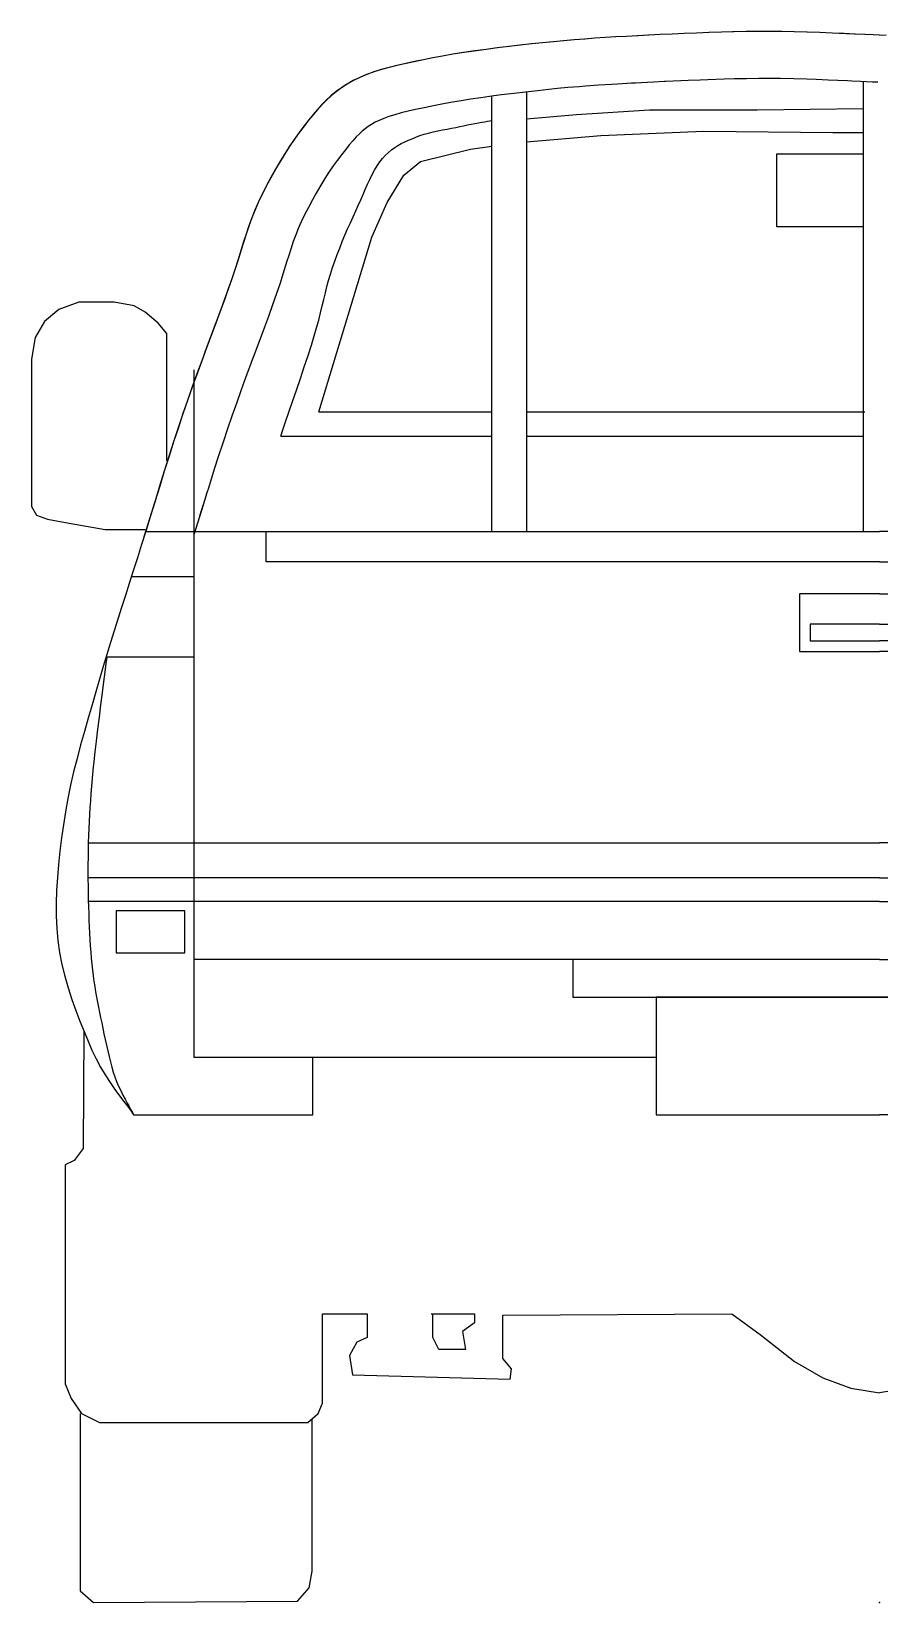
# Model space of a CAD drawing. Extents: x 47053 to 48816, y 72538 to 74171.
# Drawn here: x 47053 to 47934, y 72538 to 74171 of the extents above; entities that cross this region are included whole.
import ezdxf

# ---------------------------------------------------------------- set-up
doc = ezdxf.new("R2010")
doc.units = 0
doc.header["$LTSCALE"] = 32258
doc.header["$MEASUREMENT"] = 0
doc.layers.get('0').update_dxf_attribs({"linetype": 'CONTINUOUS'})

msp = doc.modelspace()

# ---------------------------------------------------------------- linework, layer by layer
at = {"linetype": 'CONTINUOUS'}
for p, q in [((47659.976, 74164.903), (47649.334, 74164.248)), ((47660.318, 74164.923), (47649.393, 74164.257)), ((47671.411, 74165.55), (47659.976, 74164.903)), ((47671.43, 74165.55), (47660.318, 74164.923)), ((47683.501, 74166.186), (47671.411, 74165.55)), ((47682.777, 74166.157), (47671.43, 74165.55)), ((47694.417, 74166.744), (47682.777, 74166.157)), ((47694.525, 74166.744), (47683.501, 74166.186)), ((47706.42, 74167.341), (47694.417, 74166.744)), ((47706.361, 74167.331), (47694.525, 74166.744)), ((47718.824, 74167.909), (47706.361, 74167.331)), ((47718.784, 74167.909), (47706.42, 74167.341)), ((47731.413, 74168.467), (47718.784, 74167.909)), ((47731.453, 74168.467), (47718.824, 74167.909)), ((47744.219, 74168.986), (47731.413, 74168.467)), ((47744.199, 74168.986), (47731.453, 74168.467)), ((47757.494, 74169.466), (47744.199, 74168.986)), ((47757.132, 74169.456), (47744.219, 74168.986)), ((47770.074, 74169.867), (47757.132, 74169.456)), ((47770.025, 74169.867), (47757.494, 74169.466)), ((47781.46, 74170.17), (47770.025, 74169.867)), ((47782.938, 74170.21), (47770.074, 74169.867)), ((47796.967, 74170.484), (47781.46, 74170.17)), ((47795.665, 74170.464), (47782.938, 74170.21)), ((47808.167, 74170.631), (47795.665, 74170.464)), ((47808.167, 74170.631), (47796.967, 74170.484)), ((47820.365, 74170.68), (47808.167, 74170.631)), ((47820.356, 74170.68), (47808.167, 74170.631)), ((47832.76, 74170.591), (47820.356, 74170.68)), ((47832.769, 74170.591), (47820.365, 74170.68)), ((47845.761, 74170.337), (47832.76, 74170.591)), ((47845.751, 74170.337), (47832.769, 74170.591)), ((47858.967, 74169.955), (47845.751, 74170.337)), ((47859.055, 74169.955), (47845.761, 74170.337)), ((47872.301, 74169.485), (47858.967, 74169.955)), ((47872.331, 74169.485), (47859.055, 74169.955)), ((47885.371, 74168.957), (47872.301, 74169.485)), ((47885.293, 74168.966), (47872.331, 74169.485)), ((47897.618, 74168.418), (47885.293, 74168.966)), ((47899.596, 74168.33), (47885.371, 74168.957)), ((47909.004, 74167.889), (47897.618, 74168.418)), ((47907.957, 74167.938), (47899.596, 74168.33)), ((47919.421, 74167.4), (47907.957, 74167.938)), ((47919.146, 74167.41), (47909.004, 74167.889)), ((47927.742, 74167.018), (47919.146, 74167.41)), ((47927.997, 74167.008), (47919.421, 74167.4)), ((47934.487, 74166.744), (47927.742, 74167.018)), ((47934.468, 74166.744), (47927.997, 74167.008)), ((47934.487, 74166.744), (47941.233, 74167.018)), ((47502.699, 74148.779), (47490.951, 74146.909)), ((47502.132, 74148.681), (47490.961, 74146.909)), ((47513.654, 74150.375), (47502.132, 74148.681)), ((47513.096, 74150.297), (47502.699, 74148.779)), ((47525.432, 74151.99), (47513.096, 74150.297)), ((47525.432, 74151.99), (47513.654, 74150.375)), ((47537.336, 74153.527), (47525.432, 74151.99)), ((47536.906, 74153.479), (47525.432, 74151.99)), ((47549.496, 74155.006), (47536.906, 74153.479)), ((47549.27, 74154.986), (47537.336, 74153.527)), ((47561.136, 74156.357), (47549.27, 74154.986)), ((47560.46, 74156.278), (47549.496, 74155.006)), ((47573.217, 74157.698), (47560.46, 74156.278)), ((47572.825, 74157.659), (47561.136, 74156.357)), ((47584.221, 74158.873), (47572.825, 74157.659)), ((47584.035, 74158.853), (47573.217, 74157.698)), ((47595.607, 74160.018), (47584.035, 74158.853)), ((47595.323, 74159.999), (47584.221, 74158.873)), ((47606.258, 74161.017), (47595.323, 74159.999)), ((47606.033, 74160.997), (47595.607, 74160.018)), ((47617.086, 74161.937), (47606.033, 74160.997)), ((47617.066, 74161.937), (47606.258, 74161.017)), ((47627.825, 74162.779), (47617.066, 74161.937)), ((47628.041, 74162.789), (47617.086, 74161.937)), ((47638.575, 74163.552), (47627.825, 74162.779)), ((47638.575, 74163.552), (47628.041, 74162.789)), ((47649.393, 74164.257), (47638.575, 74163.552)), ((47649.334, 74164.248), (47638.575, 74163.552)), ((47424.928, 74133.311), (47416.489, 74130.981)), ((47424.83, 74133.292), (47416.714, 74131.05)), ((47433.249, 74135.387), (47424.83, 74133.292)), ((47432.887, 74135.298), (47424.928, 74133.311)), ((47442.589, 74137.511), (47432.887, 74135.298)), ((47441.982, 74137.374), (47433.249, 74135.387)), ((47451.038, 74139.293), (47441.982, 74137.374)), ((47450.783, 74139.244), (47442.589, 74137.511)), ((47460.436, 74141.212), (47450.783, 74139.244)), ((47460.407, 74141.202), (47451.038, 74139.293)), ((47470.089, 74143.13), (47460.407, 74141.202)), ((47470.089, 74143.13), (47460.436, 74141.212)), ((47480.241, 74145.059), (47470.089, 74143.13)), ((47480.241, 74145.059), (47470.089, 74143.13)), ((47490.951, 74146.909), (47480.241, 74145.059)), ((47490.961, 74146.909), (47480.241, 74145.059)), ((47381.029, 74115.895), (47375.126, 74112.096)), ((47380.863, 74115.787), (47375.185, 74112.145)), ((47387.638, 74119.625), (47380.863, 74115.787)), ((47387.442, 74119.517), (47381.029, 74115.895)), ((47394.285, 74122.875), (47387.442, 74119.517)), ((47394.363, 74122.914), (47387.638, 74119.625)), ((47401.451, 74125.881), (47394.285, 74122.875)), ((47401.226, 74125.792), (47394.363, 74122.914)), ((47409.117, 74128.661), (47401.226, 74125.792)), ((47408.921, 74128.592), (47401.451, 74125.881)), ((47416.714, 74131.05), (47408.921, 74128.592)), ((47416.489, 74130.981), (47409.117, 74128.661)), ((47661.993, 74115.993), (47655.756, 74115.611)), ((47676.736, 74116.815), (47661.993, 74115.993)), ((47680.819, 74117.04), (47676.736, 74116.815)), ((47699.537, 74117.99), (47680.819, 74117.04)), ((47711.021, 74118.558), (47699.537, 74117.99)), ((47712.205, 74118.607), (47711.021, 74118.558)), ((47735.467, 74119.634), (47712.205, 74118.607)), ((47747.939, 74120.153), (47735.467, 74119.634)), ((47755.928, 74120.437), (47747.939, 74120.153)), ((47772.884, 74120.976), (47755.928, 74120.437)), ((47783.79, 74121.26), (47772.884, 74120.976)), ((47796.008, 74121.514), (47783.79, 74121.26)), ((47809.009, 74121.681), (47796.008, 74121.514)), ((47820.189, 74121.73), (47809.009, 74121.681)), ((47831.438, 74121.641), (47820.189, 74121.73)), ((47845.535, 74121.367), (47831.438, 74121.641)), ((47859.007, 74120.986), (47845.535, 74121.367)), ((47868.601, 74120.653), (47859.007, 74120.986)), ((47881.103, 74120.144), (47868.601, 74120.653)), ((47901.162, 74119.262), (47881.103, 74120.144)), ((47905.646, 74119.047), (47901.162, 74119.262)), ((47914.506, 74118.626), (47905.646, 74119.047)), ((47927.292, 74118.039), (47914.506, 74118.626)), ((47917.6, 74118.479), (47917.6, 73651.183)), ((47932.51, 74117.833), (47927.292, 74118.039)), ((47359.638, 74099.35), (47354.949, 74094.582)), ((47359.746, 74099.457), (47354.998, 74094.621)), ((47364.514, 74103.843), (47359.638, 74099.35)), ((47364.288, 74103.638), (47359.746, 74099.457)), ((47369.741, 74108.141), (47364.288, 74103.638)), ((47369.653, 74108.082), (47364.514, 74103.843)), ((47375.126, 74112.096), (47369.653, 74108.082)), ((47375.185, 74112.145), (47369.741, 74108.141)), ((47509.435, 74100.28), (47499.625, 74098.723)), ((47519.93, 74101.817), (47509.435, 74100.28)), ((47533.499, 74103.687), (47519.93, 74101.817)), ((47531.316, 73651.183), (47531.316, 74103.54)), ((47541.409, 74104.705), (47533.499, 74103.687)), ((47557.445, 74106.663), (47541.409, 74104.705)), ((47563.221, 74107.328), (47557.445, 74106.663)), ((47578.973, 74109.081), (47563.221, 74107.328)), ((47567.597, 74107.818), (47567.597, 73651.183)), ((47590.809, 74110.354), (47578.973, 74109.081)), ((47599.64, 74111.244), (47590.809, 74110.354)), ((47610.301, 74112.243), (47599.64, 74111.244)), ((47622.137, 74113.242), (47610.301, 74112.243)), ((47628.785, 74113.76), (47622.137, 74113.242)), ((47642.197, 74114.72), (47628.785, 74113.76)), ((47655.756, 74115.611), (47642.197, 74114.72)), ((47345.756, 74084.136), (47341.086, 74078.399)), ((47345.815, 74084.204), (47341.39, 74078.761)), ((47350.338, 74089.52), (47345.756, 74084.136)), ((47350.259, 74089.442), (47345.815, 74084.204)), ((47354.998, 74094.621), (47350.259, 74089.442)), ((47354.949, 74094.582), (47350.338, 74089.52)), ((47430.547, 74084.087), (47424.546, 74082.198)), ((47437.361, 74085.967), (47430.547, 74084.087)), ((47444.655, 74087.778), (47437.361, 74085.967)), ((47452.046, 74089.462), (47444.655, 74087.778)), ((47461.121, 74091.39), (47452.046, 74089.462)), ((47470.97, 74093.397), (47461.121, 74091.39)), ((47479.624, 74095.12), (47470.97, 74093.397)), ((47488.543, 74096.814), (47479.624, 74095.12)), ((47499.625, 74098.723), (47488.543, 74096.814)), ((47567.597, 74079.721), (47619.582, 74084.449)), ((47619.582, 74084.449), (47695.239, 74089.178)), ((47695.239, 74089.178), (47807.149, 74089.178)), ((47807.149, 74089.178), (47917.6, 74090.754)), ((47336.23, 74072.212), (47331.316, 74065.721)), ((47336.279, 74072.29), (47331.326, 74065.75)), ((47341.39, 74078.761), (47336.23, 74072.212)), ((47341.086, 74078.399), (47336.279, 74072.29)), ((47396.693, 74066.925), (47393.619, 74064.096)), ((47399.679, 74069.392), (47396.693, 74066.925)), ((47402.949, 74071.791), (47399.679, 74069.392)), ((47406.317, 74073.964), (47402.949, 74071.791)), ((47410.35, 74076.235), (47406.317, 74073.964)), ((47414.452, 74078.252), (47410.35, 74076.235)), ((47419.357, 74080.308), (47414.452, 74078.252)), ((47424.546, 74082.198), (47419.357, 74080.308)), ((47470.598, 74066.25), (47475.454, 74067.317)), ((47475.454, 74067.317), (47480.31, 74068.306)), ((47480.31, 74068.306), (47485.077, 74069.226)), ((47485.077, 74069.226), (47489.698, 74070.117)), ((47489.698, 74070.117), (47494.104, 74070.978)), ((47494.104, 74070.978), (47498.216, 74071.84)), ((47498.216, 74071.84), (47502.181, 74072.691)), ((47502.181, 74072.691), (47506.165, 74073.514)), ((47506.165, 74073.514), (47510.11, 74074.277)), ((47510.11, 74074.277), (47513.948, 74075.012)), ((47513.948, 74075.012), (47517.619, 74075.687)), ((47517.619, 74075.687), (47521.056, 74076.304)), ((47521.056, 74076.304), (47524.208, 74076.872)), ((47524.208, 74076.872), (47527.008, 74077.371)), ((47527.008, 74077.371), (47529.397, 74077.792)), ((47529.397, 74077.792), (47531.316, 74078.144)), ((47644.801, 74062.383), (47751.982, 74067.111)), ((47751.982, 74067.111), (47885.958, 74065.535)), ((47321.506, 74051.663), (47316.347, 74043.645)), ((47321.32, 74051.369), (47316.347, 74043.645)), ((47326.323, 74058.76), (47321.32, 74051.369)), ((47326.058, 74058.388), (47321.506, 74051.663)), ((47331.316, 74065.721), (47326.058, 74058.388)), ((47331.326, 74065.75), (47326.323, 74058.76)), ((47383.35, 74052.779), (47379.238, 74047.727)), ((47387.05, 74057.135), (47383.35, 74052.779)), ((47390.633, 74061.061), (47387.05, 74057.135)), ((47393.619, 74064.096), (47390.633, 74061.061)), ((47430.488, 74050.028), (47433.886, 74052.142)), ((47433.886, 74052.142), (47437.381, 74054.061)), ((47437.381, 74054.061), (47440.993, 74055.843)), ((47440.993, 74055.843), (47444.713, 74057.537)), ((47444.713, 74057.537), (47448.541, 74059.171)), ((47448.541, 74059.171), (47452.506, 74060.806)), ((47452.506, 74060.806), (47456.686, 74062.383)), ((47456.686, 74062.383), (47461.141, 74063.802)), ((47461.141, 74063.802), (47465.801, 74065.085)), ((47465.801, 74065.085), (47470.598, 74066.25)), ((47509.249, 74048.197), (47531.316, 74051.349)), ((47567.597, 74056.078), (47644.801, 74062.383)), ((47885.958, 74065.535), (47917.482, 74065.535)), ((47311.432, 74035.646), (47306.616, 74027.432)), ((47311.462, 74035.705), (47306.802, 74027.736)), ((47316.347, 74043.645), (47311.432, 74035.646)), ((47316.347, 74043.645), (47311.462, 74035.705)), ((47370.593, 74036.508), (47366.55, 74030.878)), ((47375.195, 74042.587), (47370.593, 74036.508)), ((47379.238, 74047.727), (47375.195, 74042.587)), ((47412.201, 74030.937), (47414.932, 74035.01)), ((47414.932, 74035.01), (47417.83, 74038.74)), ((47417.83, 74038.74), (47420.865, 74042.088)), ((47420.865, 74042.088), (47423.978, 74045.044)), ((47423.978, 74045.044), (47427.189, 74047.678)), ((47427.189, 74047.678), (47430.488, 74050.028)), ((47439.897, 74021.402), (47457.235, 74035.587)), ((47457.235, 74035.587), (47509.249, 74048.197)), ((47827.639, 74043.468), (47917.6, 74043.468)), ((47827.639, 73967.811), (47827.639, 74043.468)), ((47917.6, 74043.468), (47917.6, 73967.811)), ((47301.623, 74018.465), (47297.325, 74010.417)), ((47301.936, 74019.052), (47297.423, 74010.584)), ((47306.802, 74027.736), (47301.623, 74018.465)), ((47306.616, 74027.432), (47301.936, 74019.052)), ((47357.915, 74017.799), (47353.617, 74010.799)), ((47362.095, 74024.29), (47357.915, 74017.799)), ((47366.55, 74030.878), (47362.095, 74024.29)), ((47404.721, 74016.977), (47407.129, 74021.881)), ((47407.129, 74021.881), (47409.616, 74026.551)), ((47409.616, 74026.551), (47412.201, 74030.937)), ((47422.559, 73993.03), (47439.897, 74021.402)), ((47293.115, 74002.076), (47289.052, 73993.578)), ((47293.193, 74002.262), (47289.111, 73993.716)), ((47297.423, 74010.584), (47293.115, 74002.076)), ((47297.325, 74010.417), (47293.193, 74002.262)), ((47348.801, 74002.575), (47345.032, 73995.83)), ((47353.617, 74010.799), (47348.801, 74002.575)), ((47397.604, 74001.097), (47399.993, 74006.54)), ((47399.993, 74006.54), (47402.352, 74011.847)), ((47402.352, 74011.847), (47404.721, 74016.977)), ((47285.332, 73985.188), (47281.994, 73976.867)), ((47285.264, 73985.051), (47282.062, 73977.043)), ((47289.111, 73993.716), (47285.264, 73985.051)), ((47289.052, 73993.578), (47285.332, 73985.188)), ((47340.792, 73987.881), (47336.916, 73980.215)), ((47345.032, 73995.83), (47340.792, 73987.881)), ((47389.958, 73984.092), (47392.611, 73989.878)), ((47392.611, 73989.878), (47395.147, 73995.527)), ((47395.147, 73995.527), (47397.604, 74001.097)), ((47406.797, 73956.778), (47422.559, 73993.03)), ((47282.062, 73977.043), (47278.9, 73968.418)), ((47281.994, 73976.867), (47278.939, 73968.536)), ((47333.46, 73973), (47330.572, 73966.47)), ((47336.916, 73980.215), (47333.46, 73973)), ((47381.627, 73965.471), (47384.436, 73971.854)), ((47384.436, 73971.854), (47387.226, 73978.071)), ((47387.226, 73978.071), (47389.958, 73984.092)), ((47276.081, 73960.116), (47273.31, 73951.521)), ((47276.061, 73960.087), (47273.447, 73951.942)), ((47278.9, 73968.418), (47276.061, 73960.087)), ((47278.939, 73968.536), (47276.081, 73960.116)), ((47327.664, 73959.225), (47325.109, 73952.265)), ((47330.572, 73966.47), (47327.664, 73959.225)), ((47351.63, 73775.516), (47406.797, 73956.778)), ((47376.036, 73952.323), (47378.817, 73958.951)), ((47378.817, 73958.951), (47381.627, 73965.471)), ((47917.6, 73967.811), (47827.639, 73967.811)), ((47269.541, 73939.508), (47267.358, 73932.499)), ((47270.53, 73942.67), (47267.671, 73933.487)), ((47273.447, 73951.942), (47269.541, 73939.508)), ((47273.31, 73951.521), (47270.53, 73942.67)), ((47320.028, 73936.904), (47318.51, 73932.068)), ((47322.466, 73944.482), (47320.028, 73936.904)), ((47325.109, 73952.265), (47322.466, 73944.482)), ((47368.175, 73932.048), (47370.691, 73938.843)), ((47370.691, 73938.843), (47373.325, 73945.607)), ((47373.325, 73945.607), (47376.036, 73952.323)), ((47264.616, 73923.874), (47261.2, 73913.545)), ((47264.616, 73923.874), (47261.278, 73913.761)), ((47267.671, 73933.487), (47264.616, 73923.874)), ((47267.358, 73932.499), (47264.616, 73923.874)), ((47318.51, 73932.068), (47314.291, 73918.558)), ((47363.672, 73918.567), (47365.816, 73925.254)), ((47365.816, 73925.254), (47368.175, 73932.048)), ((47261.2, 73913.545), (47257.509, 73902.874)), ((47261.278, 73913.761), (47257.568, 73903.06)), ((47311.315, 73909.189), (47307.781, 73898.469)), ((47314.291, 73918.558), (47311.315, 73909.189)), ((47358.434, 73898.929), (47360.049, 73905.488)), ((47360.049, 73905.488), (47361.772, 73912.008)), ((47361.772, 73912.008), (47363.672, 73918.567)), ((47102.2, 73889.344), (47081.397, 73881.777)), ((47138.815, 73889.344), (47102.2, 73889.344)), ((47159.619, 73885.673), (47138.815, 73889.344)), ((47253.475, 73891.762), (47249.129, 73879.926)), ((47253.701, 73892.36), (47249.413, 73880.67)), ((47257.568, 73903.06), (47253.475, 73891.762)), ((47257.509, 73902.874), (47253.701, 73892.36)), ((47307.781, 73898.469), (47303.62, 73886.466)), ((47355.223, 73885.389), (47356.848, 73892.262)), ((47356.848, 73892.262), (47358.434, 73898.929)), ((47081.397, 73881.777), (47066.418, 73869.216)), ((47171.269, 73878.938), (47159.619, 73885.673)), ((47184.652, 73867.699), (47171.269, 73878.938)), ((47249.129, 73879.926), (47244.547, 73867.611)), ((47249.413, 73880.67), (47244.664, 73867.934)), ((47299.224, 73874.346), (47295.23, 73863.46)), ((47303.62, 73886.466), (47299.224, 73874.346)), ((47351.561, 73870.734), (47353.48, 73878.242)), ((47353.48, 73878.242), (47355.223, 73885.389)), ((47066.418, 73869.216), (47056.892, 73852.72)), ((47193.737, 73856.881), (47184.652, 73867.699)), ((47193.737, 73724.569), (47193.737, 73856.881)), ((47243.989, 73866.103), (47233.328, 73837.467)), ((47239.809, 73854.893), (47234.933, 73841.814)), ((47244.547, 73867.611), (47239.809, 73854.893)), ((47244.664, 73867.934), (47243.989, 73866.103)), ((47295.23, 73863.46), (47285.587, 73837.526)), ((47346.901, 73854.325), (47349.388, 73862.794)), ((47349.388, 73862.794), (47351.561, 73870.734)), ((47056.892, 73852.72), (47052.927, 73830.252)), ((47234.933, 73841.814), (47229.979, 73828.451)), ((47340.411, 73833.982), (47343.915, 73844.8)), ((47343.915, 73844.8), (47346.901, 73854.325)), ((47052.927, 73830.252), (47052.927, 73677.136)), ((47231.047, 73831.329), (47224.419, 73813.247)), ((47229.979, 73828.451), (47224.996, 73814.842)), ((47233.328, 73837.467), (47231.047, 73831.329)), ((47280.711, 73824.466), (47275.943, 73811.612)), ((47281.504, 73826.59), (47280.711, 73824.466)), ((47285.587, 73837.526), (47281.504, 73826.59)), ((47332.5, 73810.104), (47336.563, 73822.273)), ((47336.563, 73822.273), (47340.411, 73833.982)), ((47224.996, 73814.842), (47220.033, 73801.058)), ((47224.419, 73813.247), (47220.522, 73802.419)), ((47221.893, 73819.033), (47221.893, 73104.813)), ((47275.943, 73811.612), (47270.745, 73797.406)), ((47328.379, 73797.886), (47332.5, 73810.104)), ((47220.522, 73802.419), (47214.795, 73786.207)), ((47220.033, 73801.058), (47215.128, 73787.156)), ((47270.745, 73797.406), (47266.281, 73785.012)), ((47324.355, 73786.011), (47328.379, 73797.886)), ((47210.468, 73773.568), (47205.318, 73758.129)), ((47210.341, 73773.186), (47205.573, 73758.922)), ((47215.128, 73787.156), (47210.341, 73773.186)), ((47214.795, 73786.207), (47210.468, 73773.568)), ((47266.281, 73785.012), (47261.258, 73770.778)), ((47317.189, 73764.982), (47320.566, 73774.909)), ((47320.566, 73774.909), (47324.355, 73786.011)), ((47351.63, 73775.516), (47531.316, 73775.516)), ((47567.597, 73775.516), (47919.058, 73775.516)), ((47205.573, 73758.922), (47200.766, 73744.159)), ((47205.318, 73758.129), (47201.089, 73745.187)), ((47256.775, 73757.688), (47252.115, 73743.757)), ((47261.258, 73770.778), (47256.775, 73757.688)), ((47312.225, 73750.297), (47314.35, 73756.641)), ((47314.35, 73756.641), (47317.189, 73764.982)), ((47201.089, 73745.187), (47195.646, 73728.142)), ((47200.766, 73744.159), (47195.92, 73729.023)), ((47252.115, 73743.757), (47247.161, 73728.544)), ((47312.225, 73750.297), (47531.316, 73750.297)), ((47567.597, 73750.297), (47917.6, 73750.297)), ((47195.646, 73728.142), (47191.054, 73713.633)), ((47195.92, 73729.023), (47191.064, 73713.653)), ((47247.161, 73728.544), (47243.049, 73715.709)), ((47191.064, 73713.653), (47186.228, 73698.165)), ((47191.054, 73713.633), (47186.238, 73698.204)), ((47243.049, 73715.709), (47236.911, 73696.266)), ((47186.238, 73698.204), (47180.853, 73680.856)), ((47186.228, 73698.165), (47181.431, 73682.707)), ((47235.325, 73691.195), (47227.924, 73667.346)), ((47236.911, 73696.266), (47235.325, 73691.195)), ((47052.927, 73677.136), (47058.204, 73667.983)), ((47180.853, 73680.856), (47172.581, 73654.061)), ((47181.431, 73682.707), (47176.702, 73667.385)), ((47231.321, 73678.36), (47221.785, 73647.512)), ((47227.924, 73667.346), (47231.321, 73678.36)), ((47058.204, 73667.983), (47069.747, 73663.783)), ((47069.747, 73663.783), (47092.215, 73659.828)), ((47092.215, 73659.828), (47129.661, 73653.229)), ((47176.702, 73667.385), (47172.052, 73652.348)), ((47129.661, 73653.229), (47171.269, 73653.229)), ((47172.052, 73652.348), (47167.509, 73637.722)), ((47172.581, 73654.061), (47169.928, 73645.495)), ((47171.347, 73651.183), (47934.487, 73651.183)), ((47296.923, 73619.698), (47296.923, 73651.183)), ((48697.628, 73651.183), (47934.487, 73651.183)), ((47167.509, 73637.722), (47163.114, 73623.634)), ((47158.836, 73610.143), (47154.675, 73597.132)), ((47163.114, 73623.634), (47158.836, 73610.143)), ((47934.487, 73619.698), (47296.923, 73619.698)), ((47934.487, 73619.698), (48572.051, 73619.698)), ((47154.675, 73597.132), (47150.602, 73584.494)), ((47221.893, 73603.809), (47157.67, 73603.809)), ((47150.602, 73584.494), (47146.608, 73572.129)), ((47851.282, 73586.373), (47851.282, 73526.478)), ((47934.487, 73586.373), (47851.282, 73586.373)), ((47934.487, 73586.373), (48017.693, 73586.373)), ((47146.608, 73572.129), (47142.692, 73559.93)), ((47138.835, 73547.791), (47135.026, 73535.602)), ((47142.692, 73559.93), (47138.835, 73547.791)), ((47862.316, 73554.849), (47862.316, 73537.511)), ((47934.487, 73554.849), (47862.316, 73554.849)), ((47934.487, 73554.849), (48006.659, 73554.849)), ((47135.026, 73535.602), (47131.247, 73523.267)), ((47862.316, 73537.511), (47934.487, 73537.511)), ((48006.659, 73537.511), (47934.487, 73537.511)), ((47131.247, 73523.267), (47127.498, 73510.667)), ((47130.356, 73513.898), (47129.24, 73505.224)), ((47131.198, 73520.496), (47130.356, 73513.898)), ((47221.893, 73520.496), (47131.198, 73520.496)), ((47851.282, 73526.478), (47934.487, 73526.478)), ((48017.693, 73526.478), (47934.487, 73526.478)), ((47123.758, 73497.695), (47119.93, 73484.391)), ((47127.498, 73510.667), (47123.758, 73497.695)), ((47129.24, 73505.224), (47127.899, 73494.905)), ((47119.93, 73484.391), (47115.975, 73470.841)), ((47126.411, 73483.363), (47124.825, 73471.008)), ((47127.899, 73494.905), (47126.411, 73483.363)), ((47115.975, 73470.841), (47111.971, 73457.116)), ((47124.825, 73471.008), (47123.21, 73458.281)), ((47111.971, 73457.116), (47107.976, 73443.263)), ((47123.21, 73458.281), (47121.634, 73445.583)), ((47107.976, 73443.263), (47104.08, 73429.322)), ((47120.155, 73433.346), (47118.843, 73421.989)), ((47121.634, 73445.583), (47120.155, 73433.346)), ((47100.33, 73415.332), (47096.806, 73401.362)), ((47104.08, 73429.322), (47100.33, 73415.332)), ((47118.843, 73421.989), (47117.766, 73411.925)), ((47096.806, 73401.362), (47093.595, 73387.44)), ((47116.866, 73402.958), (47116.073, 73394.499)), ((47117.766, 73411.925), (47116.866, 73402.958)), ((47093.595, 73387.44), (47090.746, 73373.627)), ((47115.358, 73386.481), (47114.732, 73378.806)), ((47116.073, 73394.499), (47115.358, 73386.481)), ((47090.746, 73373.627), (47088.338, 73359.95)), ((47114.183, 73371.395), (47113.694, 73364.15)), ((47114.732, 73378.806), (47114.183, 73371.395)), ((47088.338, 73359.95), (47086.233, 73346.322)), ((47112.901, 73349.847), (47112.568, 73342.602)), ((47113.273, 73357.003), (47112.901, 73349.847)), ((47113.694, 73364.15), (47113.273, 73357.003)), ((47084.304, 73332.626), (47082.581, 73318.901)), ((47086.233, 73346.322), (47084.304, 73332.626)), ((47112.284, 73335.172), (47112.039, 73327.624)), ((47112.568, 73342.602), (47112.284, 73335.172)), ((47082.581, 73318.901), (47081.122, 73305.204)), ((47111.863, 73320.066), (47111.746, 73312.508)), ((47112.039, 73327.624), (47111.863, 73320.066)), ((47112.039, 73327.624), (47934.487, 73327.624)), ((48756.936, 73327.624), (47934.487, 73327.624)), ((47081.122, 73305.204), (47079.967, 73291.577)), ((47111.687, 73304.979), (47111.677, 73297.48)), ((47111.746, 73312.508), (47111.687, 73304.979)), ((47079.967, 73291.577), (47079.174, 73278.067)), ((47111.677, 73297.48), (47111.716, 73290.049)), ((47934.487, 73291.312), (47111.677, 73291.312)), ((47111.716, 73290.049), (47111.804, 73282.678)), ((47934.487, 73291.312), (48757.298, 73291.312)), ((47079.174, 73278.067), (47078.773, 73264.723)), ((47111.804, 73282.678), (47111.932, 73275.394)), ((47111.932, 73275.394), (47112.088, 73268.218)), ((47112.088, 73268.218), (47112.284, 73261.159)), ((47078.773, 73264.723), (47078.822, 73251.585)), ((47078.822, 73251.585), (47079.37, 73238.711)), ((47934.487, 73266.642), (47112, 73266.642)), ((47112.284, 73261.159), (47112.499, 73254.198)), ((47112.499, 73254.198), (47112.754, 73247.306)), ((47212.338, 73257.047), (47141.067, 73257.047)), ((47141.067, 73257.047), (47141.067, 73213.188)), ((47212.338, 73213.188), (47212.338, 73257.047)), ((47934.487, 73266.642), (48756.975, 73266.642)), ((47079.37, 73238.711), (47080.467, 73226.14)), ((47112.754, 73247.306), (47113.038, 73240.473)), ((47113.038, 73240.473), (47113.361, 73233.728)), ((47080.467, 73226.14), (47082.219, 73213.727)), ((47113.361, 73233.728), (47113.733, 73227.07)), ((47113.733, 73227.07), (47114.154, 73220.511)), ((47114.154, 73220.511), (47114.624, 73214.05)), ((47082.219, 73213.727), (47084.647, 73201.303)), ((47114.624, 73214.05), (47115.153, 73207.696)), ((47115.153, 73207.696), (47115.74, 73201.47)), ((47115.74, 73201.47), (47116.396, 73195.37)), ((47141.067, 73213.188), (47212.338, 73213.188)), ((47615.705, 73206.462), (47221.893, 73206.462)), ((47615.705, 73206.462), (47615.705, 73167.107)), ((47934.487, 73206.462), (47615.705, 73206.462)), ((47934.487, 73206.462), (48253.269, 73206.462)), ((47084.647, 73201.303), (47087.662, 73188.968)), ((47087.662, 73188.968), (47091.138, 73176.809)), ((47116.396, 73195.37), (47117.111, 73189.457)), ((47117.111, 73189.457), (47117.894, 73183.73)), ((47091.138, 73176.809), (47094.975, 73164.894)), ((47117.894, 73183.73), (47118.736, 73178.169)), ((47118.736, 73178.169), (47119.636, 73172.726)), ((47119.636, 73172.726), (47120.586, 73167.361)), ((47094.975, 73164.894), (47099.068, 73153.322)), ((47099.068, 73153.322), (47103.316, 73142.162)), ((47120.586, 73167.361), (47121.585, 73162.055)), ((47121.585, 73162.055), (47122.632, 73156.759)), ((47122.632, 73156.759), (47123.719, 73151.433)), ((47615.705, 73167.107), (47934.487, 73167.107)), ((47702.288, 73167.107), (47702.288, 73045.104)), ((47934.487, 73167.107), (47702.288, 73167.107)), ((48253.269, 73167.107), (47934.487, 73167.107)), ((47934.487, 73167.107), (48166.687, 73167.107)), ((47103.316, 73142.162), (47107.604, 73131.5)), ((47123.719, 73151.433), (47124.835, 73146.039)), ((47124.835, 73146.039), (47125.99, 73140.546)), ((47125.99, 73140.546), (47127.165, 73134.907)), ((47107.34, 73132.156), (47106.586, 73009.958)), ((47107.604, 73131.5), (47111.824, 73121.427)), ((47111.824, 73121.427), (47115.887, 73112.009)), ((47127.165, 73134.907), (47128.369, 73129.131)), ((47128.369, 73129.131), (47129.612, 73123.257)), ((47129.612, 73123.257), (47130.895, 73117.354)), ((47115.887, 73112.009), (47120.087, 73103.109)), ((47130.895, 73117.354), (47132.216, 73111.48)), ((47132.216, 73111.48), (47133.597, 73105.684)), ((47133.597, 73105.684), (47135.026, 73100.016)), ((47221.893, 73104.813), (47702.288, 73104.813)), ((47345.286, 73045.104), (47345.286, 73104.813)), ((47120.087, 73103.109), (47124.727, 73094.543)), ((47124.727, 73094.543), (47129.652, 73086.359)), ((47135.026, 73100.016), (47136.514, 73094.533)), ((47136.514, 73094.533), (47138.071, 73089.296)), ((47138.071, 73089.296), (47139.696, 73084.352)), ((47129.652, 73086.359), (47134.713, 73078.644)), ((47134.713, 73078.644), (47139.745, 73071.429)), ((47139.696, 73084.352), (47141.497, 73079.564)), ((47139.745, 73071.429), (47144.591, 73064.782)), ((47141.497, 73079.564), (47143.534, 73074.797)), ((47143.534, 73074.797), (47145.727, 73070.098)), ((47144.591, 73064.782), (47149.124, 73058.771)), ((47145.727, 73070.098), (47148.008, 73065.555)), ((47148.008, 73065.555), (47150.289, 73061.218)), ((47149.124, 73058.771), (47153.157, 73053.455)), ((47150.289, 73061.218), (47152.501, 73057.165)), ((47152.501, 73057.165), (47154.577, 73053.464)), ((47153.157, 73053.455), (47156.564, 73048.873)), ((47154.577, 73053.464), (47156.427, 73050.175)), ((47156.427, 73050.175), (47157.984, 73047.365)), ((47156.564, 73048.873), (47159.178, 73045.104)), ((47157.984, 73047.365), (47159.178, 73045.104)), ((47159.178, 73045.104), (47345.286, 73045.104)), ((47702.288, 73045.104), (47934.487, 73045.104)), ((48166.687, 73045.104), (47934.487, 73045.104)), ((47106.586, 73009.958), (47097.305, 72997.583)), ((47097.305, 72997.583), (47088.024, 72992.943)), ((47088.024, 72992.943), (47088.024, 72765.56)), ((47355.624, 72838.261), (47402.029, 72838.261)), ((47355.624, 72745.451), (47355.624, 72838.261)), ((47402.029, 72838.261), (47402.029, 72813.511)), ((47468.542, 72838.261), (47513.4, 72838.261)), ((47470.089, 72813.511), (47470.089, 72838.261)), ((47513.4, 72828.98), (47501.025, 72819.699)), ((47513.4, 72838.261), (47513.4, 72828.98)), ((47542.79, 72836.714), (47781, 72838.261)), ((47542.79, 72791.856), (47542.79, 72836.714)), ((47781, 72838.261), (47810.389, 72816.605)), ((47402.029, 72813.511), (47391.201, 72808.871)), ((47476.276, 72801.137), (47470.089, 72813.511)), ((47501.025, 72819.699), (47504.119, 72801.137)), ((47810.389, 72816.605), (47845.966, 72788.762)), ((47391.201, 72808.871), (47383.467, 72794.95)), ((47383.467, 72794.95), (47386.561, 72774.841)), ((47504.119, 72801.137), (47476.276, 72801.137)), ((47552.07, 72781.028), (47542.79, 72791.856)), ((47550.524, 72770.2), (47552.07, 72781.028)), ((47845.966, 72788.762), (47875.356, 72771.747)), ((47088.024, 72765.56), (47094.212, 72750.092)), ((47386.561, 72774.841), (47550.524, 72770.2)), ((47875.356, 72771.747), (47904.745, 72760.92)), ((47904.745, 72760.92), (47934.487, 72756.279)), ((47964.229, 72760.92), (47934.487, 72756.279)), ((47094.212, 72750.092), (47105.039, 72734.624)), ((47350.984, 72734.624), (47355.624, 72745.451)), ((47103.493, 72734.624), (47103.493, 72550.552)), ((47105.039, 72734.624), (47123.601, 72725.343)), ((47340.156, 72725.343), (47350.984, 72734.624)), ((47344.797, 72570.661), (47344.797, 72728.436)), ((47123.601, 72725.343), (47340.156, 72725.343)), ((47341.703, 72553.646), (47344.797, 72570.661)), ((47103.493, 72550.552), (47117.414, 72538.177)), ((47329.328, 72539.724), (47341.703, 72553.646)), ((47117.414, 72538.177), (47329.328, 72539.724))]:
    msp.add_line(p, q, dxfattribs=at)
msp.add_point((47934.487, 72538.177), dxfattribs=at)
msp.add_point((47934.487, 72538.177), dxfattribs=at)

doc.saveas('drawing.dxf')
